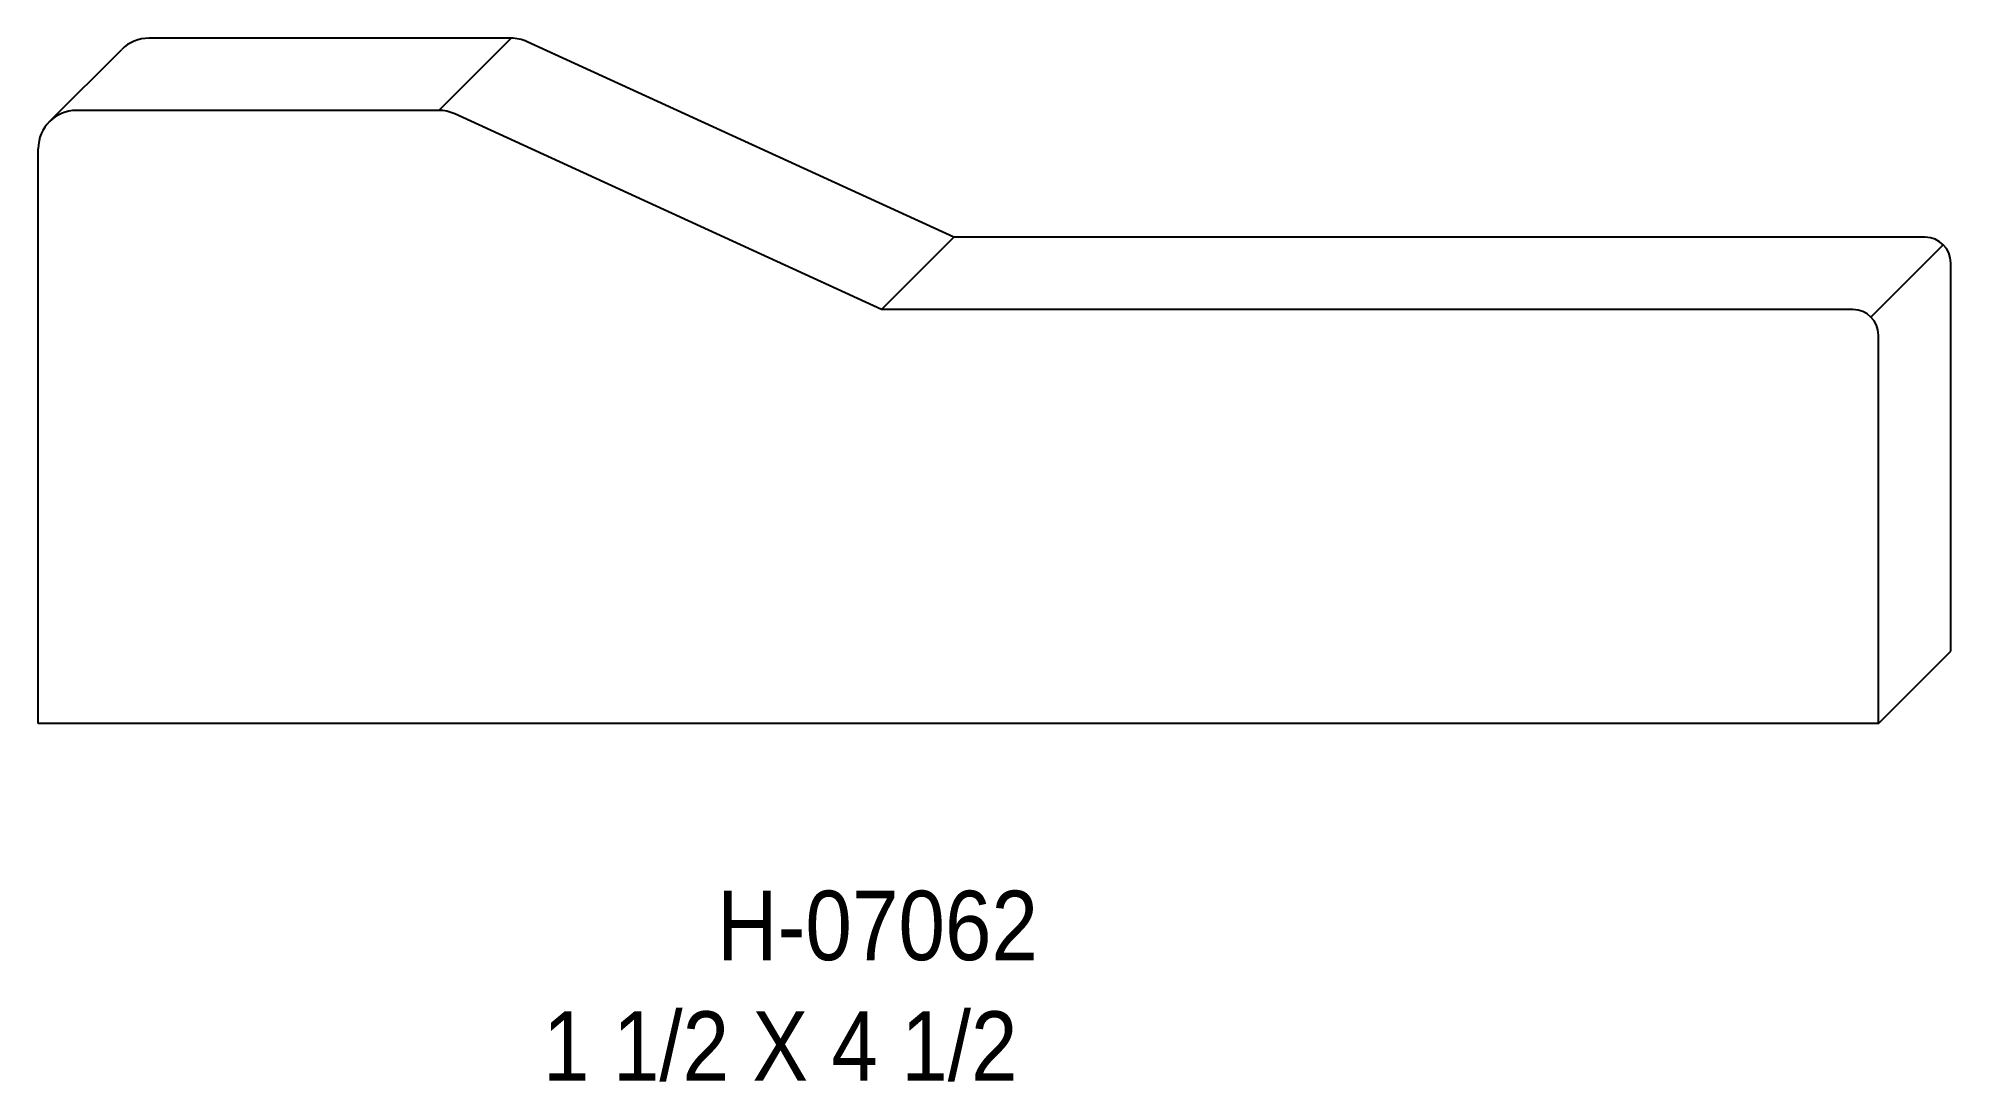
# Model space of a CAD drawing. Extents: x 48.68 to 53.35, y 155.1 to 157.65.
import ezdxf

# ---------------------------------------------------------------- set-up
doc = ezdxf.new("R2010")
doc.units = 0
doc.header["$LTSCALE"] = 5
doc.layers.add('PROFILE', color=7, linetype='CONTINUOUS')
doc.styles.add('TXT', font='TXT', dxfattribs={"height": 3.5})

msp = doc.modelspace()

# ---------------------------------------------------------------- linework, layer by layer
at = {"layer": 'PROFILE', "color": 1, "linetype": 'CONTINUOUS'}
for p, q in [((48.7032, 157.4502), (48.88, 157.6269)), ((49.8318, 157.6544), (48.9462, 157.6544)), ((49.6551, 157.4776), (49.8318, 157.6544)), ((50.914, 157.1672), (49.8709, 157.6458)), ((49.6551, 157.4776), (48.7695, 157.4776)), ((50.7372, 156.9905), (49.6942, 157.4691)), ((48.6758, 155.978), (48.6758, 157.384)), ((50.7372, 156.9905), (50.914, 157.1672)), ((53.289, 157.1672), (50.914, 157.1672)), ((53.1564, 156.9722), (53.3331, 157.1489)), ((53.3514, 156.1548), (53.3514, 157.1047)), ((53.1122, 156.9905), (50.7372, 156.9905)), ((53.1747, 155.978), (53.1747, 156.928)), ((53.1747, 155.978), (53.3514, 156.1548)), ((53.1747, 155.978), (48.6758, 155.978))]:
    msp.add_line(p, q, dxfattribs=at)
for centre, major_axis, start_param, end_param in [((48.9462, 157.5607), (0.0937, 0), 1.570796, 2.356194), ((49.8318, 157.5607), (0.0937, 0), 1.140615, 1.570796), ((48.7695, 157.384), (0, 0.0937), 0, 1.570796), ((49.6551, 157.384), (0, 0.0937), -0.430181, 0), ((53.289, 157.1047), (0.0625, 0), 0, 1.570796), ((53.1122, 156.928), (0, 0.0625), -1.570796, 0)]:
    msp.add_ellipse(centre, major_axis=major_axis, ratio=1, start_param=start_param, end_param=end_param, dxfattribs=at)

# ---------------------------------------------------------------- texts
at = {"layer": 'PROFILE', "color": 1, "linetype": 'CONTINUOUS', "style": 'TXT', "width": 0.9}
for s, height, p in [('H-07062', 0.16996, (50.3354, 155.3985)), ('1 1/2 X 4 1/2', 0.169956, (49.9099, 155.1034))]:
    msp.add_text(s, height=height, dxfattribs=at).set_placement(p)

doc.saveas('drawing.dxf')
